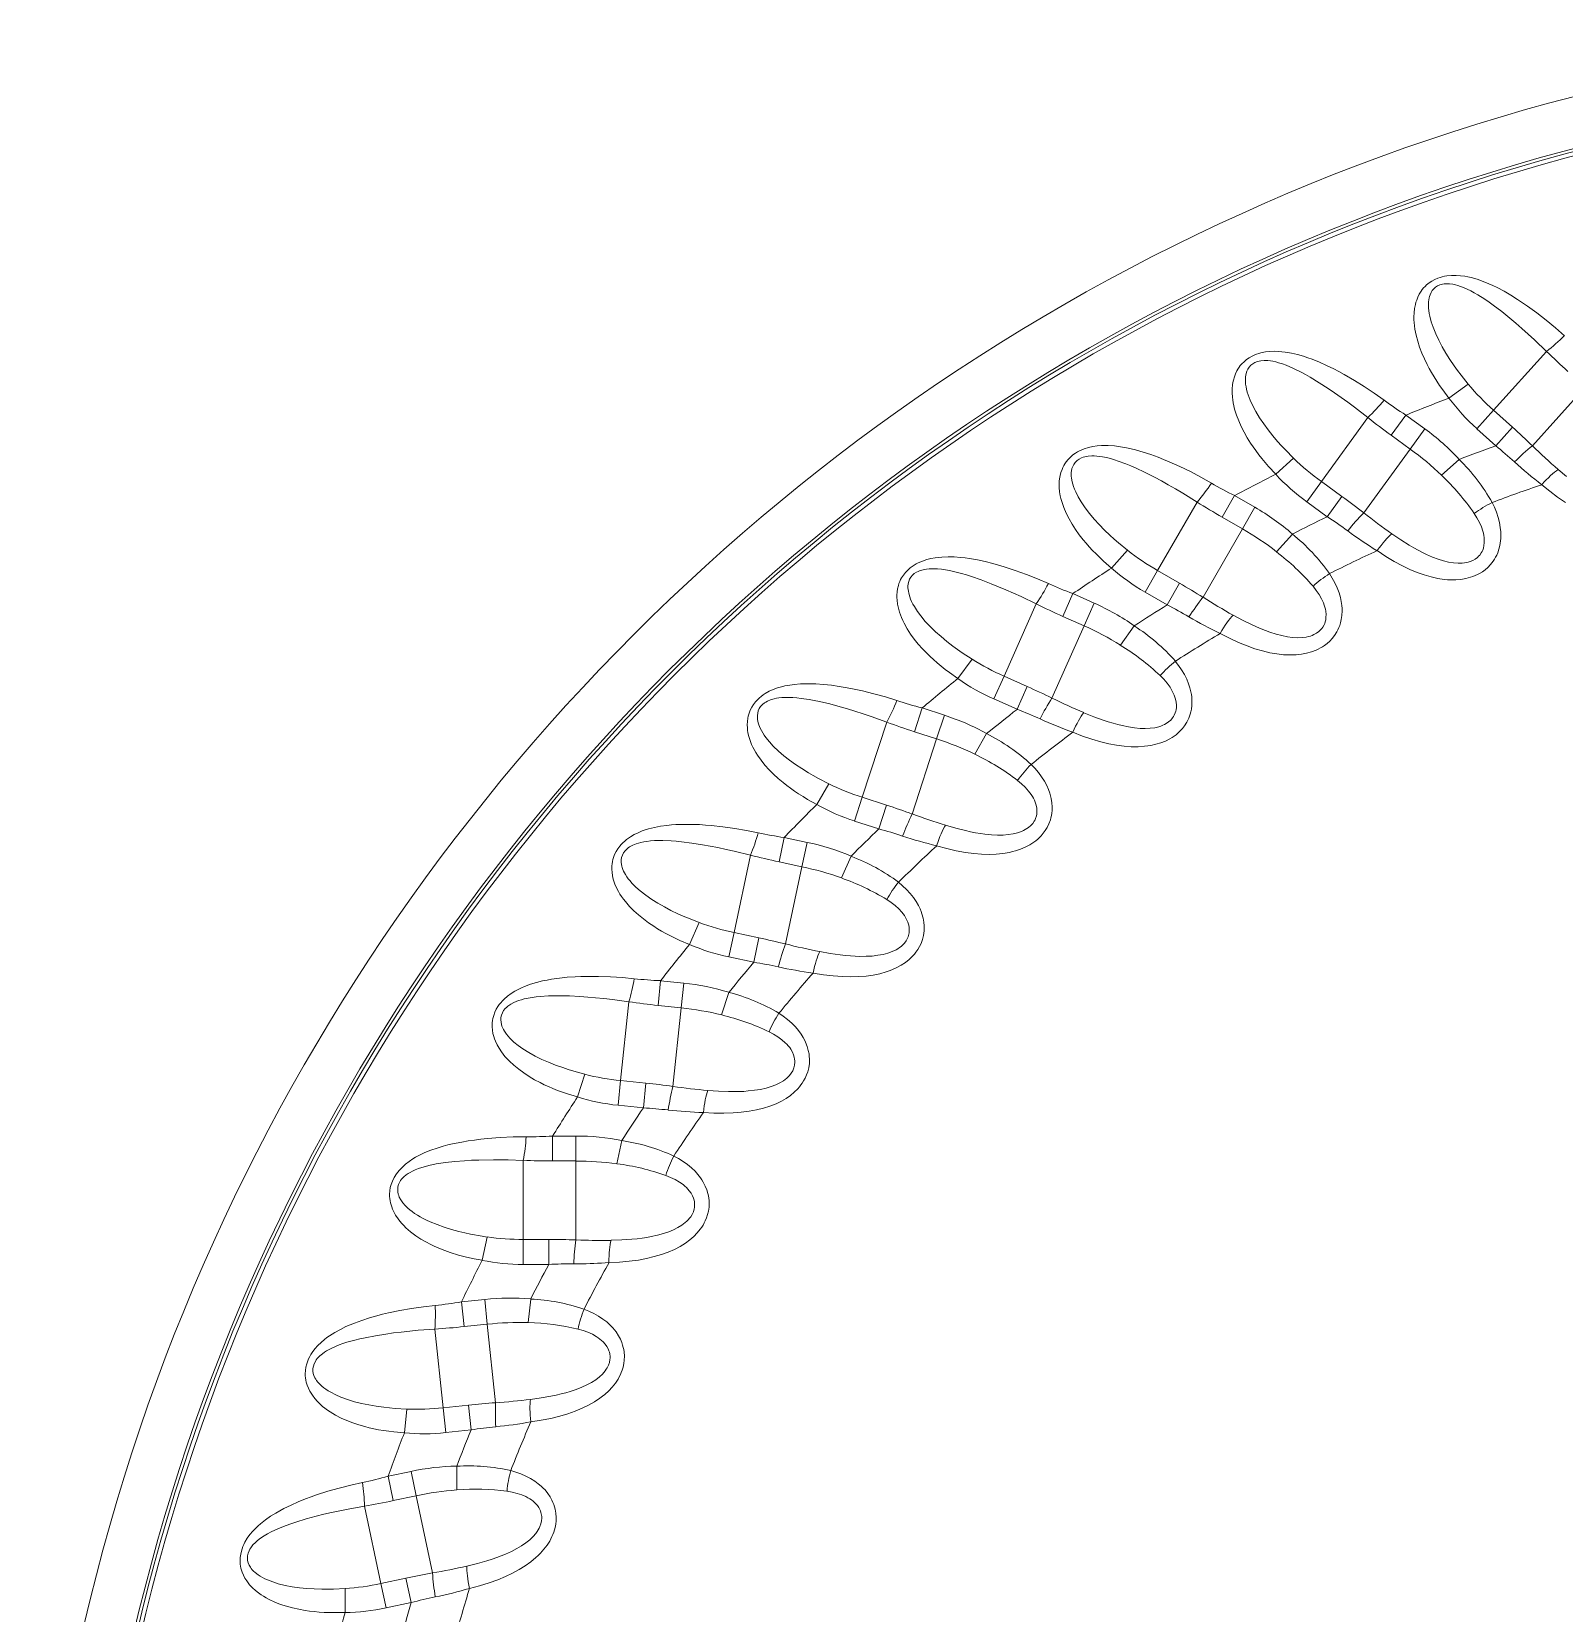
# Model space of a CAD drawing. Extents: x 407 to 920, y -71 to 445.
# Drawn here: x 772.63 to 797.82, y 187.31 to 213.3 of the extents above; entities that cross this region are included whole.
import ezdxf

# ---------------------------------------------------------------- set-up
doc = ezdxf.new("R2010")
doc.units = 0
doc.header["$LTSCALE"] = 7
doc.header["$MEASUREMENT"] = 0
doc.layers.add('8', color=250, linetype='CONTINUOUS', lineweight=15)

msp = doc.modelspace()

# ---------------------------------------------------------------- linework, layer by layer
at = {"layer": '8', "ltscale": 0.032486}
for p, q in [((797.524, 208.043), (796.654, 207.077)), ((786.683, 201.952), (786.281, 200.717))]:
    msp.add_line(p, q, dxfattribs=at)
at = {"layer": '8', "ltscale": 0.009813}
for p, q in [((795.922, 207.275), (796.24, 207.505)), ((793.076, 206.024), (793.368, 206.287)), ((780.034, 193.109), (780.116, 193.492)), ((777.781, 187.323), (777.781, 187.715))]:
    msp.add_line(p, q, dxfattribs=at)
at = {"layer": '8', "ltscale": 0.032425}
for p, q in [((798.161, 207.456), (797.293, 206.492)), ((795.283, 206.439), (794.521, 205.389)), ((792.528, 205.126), (791.88, 204.003)), ((789.925, 203.532), (789.398, 202.347)), ((787.503, 201.675), (787.103, 200.442)), ((785.289, 199.575), (785.019, 198.307)), ((783.306, 197.256), (783.17, 195.966)), ((781.576, 194.741), (781.576, 193.444)), ((780.119, 192.06), (780.254, 190.77)), ((778.95, 189.24), (779.219, 187.972))]:
    msp.add_line(p, q, dxfattribs=at)
at = {"layer": '8', "ltscale": 0.032487}
for p, q in [((794.589, 206.956), (793.825, 205.904)), ((791.783, 205.567), (791.133, 204.442)), ((789.138, 203.894), (788.61, 202.706)), ((784.444, 199.765), (784.174, 198.494)), ((782.446, 197.356), (782.31, 196.064)), ((780.71, 194.751), (780.71, 193.452)), ((779.257, 191.979), (779.392, 190.687)), ((778.101, 189.07), (778.371, 187.799))]:
    msp.add_line(p, q, dxfattribs=at)
at = {"layer": '8', "ltscale": 0.010249}
for p, q in [((795.213, 206.996), (794.973, 206.665)), ((796.691, 206.493), (796.965, 206.797)), ((793.584, 205.573), (793.825, 205.904)), ((793.922, 205.327), (794.163, 205.658)), ((789.741, 204.063), (789.574, 203.689)), ((788.443, 202.332), (788.61, 202.706)), ((788.825, 202.162), (788.992, 202.536)), ((787.265, 202.184), (787.138, 201.794)), ((787.63, 202.065), (787.503, 201.675)), ((786.155, 200.327), (786.281, 200.717)), ((786.553, 200.197), (786.679, 200.587)), ((784.998, 200.056), (784.913, 199.655)), ((785.374, 199.976), (785.289, 199.575)), ((784.088, 198.093), (784.174, 198.494)), ((784.498, 198.006), (784.583, 198.407)), ((782.966, 197.703), (782.924, 197.296)), ((783.349, 197.663), (783.306, 197.256)), ((782.267, 195.656), (782.31, 196.064)), ((782.683, 195.612), (782.726, 196.02)), ((781.192, 195.151), (781.192, 194.741)), ((781.576, 195.151), (781.576, 194.741)), ((780.71, 193.042), (780.71, 193.452)), ((781.129, 193.042), (781.129, 193.452)), ((779.694, 192.427), (779.737, 192.019)), ((780.076, 192.467), (780.119, 192.06)), ((779.435, 190.279), (779.392, 190.687)), ((779.851, 190.323), (779.809, 190.73)), ((778.489, 189.562), (778.574, 189.161)), ((778.865, 189.641), (778.95, 189.24)), ((778.456, 187.398), (778.371, 187.799)), ((778.865, 187.485), (778.78, 187.886))]:
    msp.add_line(p, q, dxfattribs=at)
at = {"layer": '8', "ltscale": 0.009608}
for p, q in [((795.213, 206.996), (795.524, 206.77)), ((787.265, 202.184), (787.63, 202.065)), ((787.138, 201.794), (787.503, 201.675)), ((782.924, 197.296), (783.306, 197.256)), ((781.192, 195.151), (781.576, 195.151)), ((781.192, 194.741), (781.576, 194.741)), ((779.694, 192.427), (780.076, 192.467)), ((778.574, 189.161), (778.95, 189.24))]:
    msp.add_line(p, q, dxfattribs=at)
at = {"layer": '8', "ltscale": 0.01025}
for p, q in [((796.38, 206.773), (796.654, 207.077)), ((795.524, 206.77), (795.283, 206.439)), ((792.4, 205.673), (792.195, 205.318)), ((792.733, 205.481), (792.528, 205.126)), ((790.929, 204.087), (791.133, 204.442)), ((791.291, 203.878), (791.496, 204.233)), ((790.092, 203.907), (789.925, 203.532))]:
    msp.add_line(p, q, dxfattribs=at)
at = {"layer": '8', "ltscale": 0.010461}
for p, q in [((796.965, 206.797), (796.654, 207.077)), ((796.691, 206.493), (796.38, 206.773)), ((794.163, 205.658), (793.825, 205.904)), ((791.496, 204.233), (791.133, 204.442)), ((791.291, 203.878), (790.929, 204.087)), ((788.992, 202.536), (788.61, 202.706)), ((786.553, 200.197), (786.155, 200.327)), ((784.583, 198.407), (784.174, 198.494)), ((784.498, 198.006), (784.088, 198.093)), ((782.726, 196.02), (782.31, 196.064)), ((781.129, 193.452), (780.71, 193.452)), ((781.129, 193.042), (780.71, 193.042)), ((779.809, 190.73), (779.392, 190.687)), ((779.851, 190.323), (779.435, 190.279)), ((778.78, 187.886), (778.371, 187.799))]:
    msp.add_line(p, q, dxfattribs=at)
at = {"layer": '8', "ltscale": 0.009607}
for p, q in [((794.973, 206.665), (795.283, 206.439)), ((792.4, 205.673), (792.733, 205.481)), ((792.195, 205.318), (792.528, 205.126)), ((789.741, 204.063), (790.092, 203.907)), ((789.574, 203.689), (789.925, 203.532)), ((784.998, 200.056), (785.374, 199.976)), ((784.913, 199.655), (785.289, 199.575)), ((782.966, 197.703), (783.349, 197.663)), ((779.737, 192.019), (780.119, 192.06)), ((778.489, 189.562), (778.865, 189.641))]:
    msp.add_line(p, q, dxfattribs=at)
at = {"layer": '8', "ltscale": 0.009748}
for p, q in [((796.091, 206.269), (795.802, 206.007)), ((793.349, 205.041), (793.089, 204.751)), ((790.75, 203.534), (790.522, 203.218)), ((788.324, 201.763), (788.13, 201.425)), ((786.096, 199.749), (785.938, 199.392)), ((784.09, 197.512), (783.97, 197.141)), ((782.329, 195.078), (782.249, 194.696)), ((780.833, 192.473), (780.793, 192.086)), ((779.616, 189.727), (779.617, 189.337))]:
    msp.add_line(p, q, dxfattribs=at)
at = {"layer": '8', "ltscale": 0.010462}
for p, q in [((793.922, 205.327), (793.584, 205.573)), ((788.825, 202.162), (788.443, 202.332)), ((786.679, 200.587), (786.281, 200.717)), ((782.683, 195.612), (782.267, 195.656)), ((778.865, 187.485), (778.456, 187.398))]:
    msp.add_line(p, q, dxfattribs=at)
at = {"layer": '8', "ltscale": 0.009814}
for p, q in [((790.377, 204.483), (790.639, 204.775)), ((787.853, 202.668), (788.084, 202.986)), ((785.532, 200.599), (785.729, 200.939)), ((783.441, 198.299), (783.601, 198.658)), ((781.602, 195.793), (781.723, 196.166)), ((778.756, 190.275), (778.797, 190.665))]:
    msp.add_line(p, q, dxfattribs=at)
at = {"layer": '8', "ltscale": 0.00206}
msp.add_line((781.576, 193.444), (781.659, 193.441), dxfattribs=at)
at = {"layer": '8', "ltscale": 0.002076}
msp.add_line((781.537, 193.051), (781.62, 193.051), dxfattribs=at)
at = {"layer": '8'}
for points in [[(797.818, 208.298), (797.671, 208.429), (797.52, 208.554), (797.367, 208.674), (797.21, 208.788), (797.131, 208.843), (797.05, 208.896), (796.94, 208.965), (796.828, 209.03), (796.713, 209.091), (796.645, 209.124), (796.576, 209.155), (796.482, 209.194), (796.385, 209.227), (796.286, 209.255), (796.234, 209.267), (796.182, 209.277), (796.111, 209.286), (796.038, 209.291), (795.965, 209.291), (795.889, 209.284), (795.85, 209.277), (795.811, 209.269), (795.775, 209.258), (795.739, 209.246), (795.689, 209.225), (795.641, 209.199), (795.596, 209.169), (795.555, 209.135), (795.529, 209.111), (795.505, 209.085), (795.484, 209.058), (795.463, 209.03), (795.435, 208.984), (795.411, 208.936), (795.392, 208.887), (795.38, 208.849), (795.37, 208.811), (795.357, 208.745), (795.349, 208.679), (795.346, 208.612), (795.347, 208.563), (795.35, 208.515), (795.355, 208.463), (795.362, 208.41), (795.382, 208.31), (795.408, 208.211), (795.439, 208.112), (795.476, 208.016), (795.518, 207.92), (795.563, 207.826), (795.598, 207.76), (795.635, 207.695), (795.677, 207.624), (795.721, 207.554), (795.769, 207.483), (795.819, 207.412), (795.922, 207.275)], [(797.524, 208.043), (797.326, 208.233), (797.223, 208.327), (797.12, 208.42), (797.023, 208.504), (796.925, 208.587), (796.789, 208.697), (796.65, 208.801), (796.58, 208.851), (796.51, 208.9), (796.395, 208.972), (796.337, 209.006), (796.279, 209.037), (796.22, 209.066), (796.16, 209.092), (796.114, 209.11), (796.068, 209.125), (796.028, 209.136), (795.988, 209.145), (795.929, 209.153), (795.871, 209.154), (795.843, 209.152), (795.815, 209.148), (795.774, 209.136), (795.736, 209.12), (795.701, 209.097), (795.671, 209.07), (795.646, 209.041), (795.627, 209.008), (795.611, 208.972), (795.602, 208.947), (795.596, 208.921), (795.59, 208.889), (795.586, 208.857), (795.584, 208.796), (795.586, 208.755), (795.59, 208.713), (795.597, 208.667), (795.606, 208.62), (795.63, 208.531), (795.66, 208.442), (795.704, 208.334), (795.754, 208.226), (795.811, 208.12), (795.872, 208.015), (795.939, 207.91), (796.009, 207.807), (796.064, 207.731), (796.121, 207.655), (796.24, 207.505)], [(794.855, 207.24), (794.694, 207.355), (794.531, 207.464), (794.367, 207.567), (794.199, 207.664), (794.114, 207.71), (794.028, 207.755), (793.912, 207.811), (793.794, 207.864), (793.673, 207.913), (793.602, 207.939), (793.53, 207.963), (793.432, 207.991), (793.333, 208.014), (793.231, 208.032), (793.178, 208.038), (793.125, 208.042), (793.053, 208.044), (792.981, 208.042), (792.908, 208.034), (792.833, 208.019), (792.795, 208.008), (792.757, 207.996), (792.722, 207.982), (792.688, 207.966), (792.64, 207.939), (792.595, 207.908), (792.554, 207.874), (792.516, 207.836), (792.493, 207.809), (792.472, 207.781), (792.453, 207.752), (792.436, 207.722), (792.413, 207.673), (792.395, 207.623), (792.38, 207.572), (792.372, 207.533), (792.366, 207.494), (792.36, 207.428), (792.36, 207.361), (792.364, 207.293), (792.369, 207.246), (792.377, 207.198), (792.388, 207.146), (792.4, 207.095), (792.43, 206.997), (792.467, 206.901), (792.508, 206.807), (792.555, 206.714), (792.606, 206.624), (792.662, 206.535), (792.703, 206.473), (792.747, 206.412), (792.796, 206.346), (792.847, 206.281), (792.902, 206.215), (792.959, 206.15), (793.076, 206.024)], [(794.589, 206.956), (794.372, 207.124), (794.26, 207.207), (794.148, 207.288), (794.042, 207.362), (793.936, 207.434), (793.789, 207.529), (793.641, 207.619), (793.566, 207.661), (793.491, 207.702), (793.369, 207.762), (793.308, 207.789), (793.247, 207.814), (793.185, 207.837), (793.123, 207.857), (793.075, 207.869), (793.027, 207.88), (792.987, 207.887), (792.946, 207.891), (792.887, 207.893), (792.829, 207.888), (792.801, 207.883), (792.774, 207.875), (792.734, 207.86), (792.698, 207.839), (792.666, 207.814), (792.638, 207.784), (792.617, 207.752), (792.601, 207.717), (792.589, 207.68), (792.583, 207.654), (792.579, 207.627), (792.577, 207.595), (792.576, 207.562), (792.581, 207.502), (792.587, 207.461), (792.596, 207.42), (792.607, 207.374), (792.622, 207.329), (792.654, 207.243), (792.693, 207.157), (792.748, 207.054), (792.81, 206.953), (792.877, 206.853), (792.949, 206.755), (793.026, 206.658), (793.107, 206.563), (793.17, 206.493), (793.234, 206.423), (793.368, 206.287)], [(792.019, 205.878), (791.847, 205.975), (791.673, 206.067), (791.499, 206.152), (791.322, 206.231), (791.233, 206.268), (791.142, 206.303), (791.021, 206.348), (790.898, 206.388), (790.773, 206.424), (790.699, 206.442), (790.625, 206.458), (790.525, 206.476), (790.424, 206.489), (790.321, 206.496), (790.268, 206.497), (790.214, 206.495), (790.143, 206.49), (790.071, 206.48), (789.999, 206.464), (789.926, 206.441), (789.889, 206.427), (789.853, 206.41), (789.82, 206.393), (789.787, 206.373), (789.742, 206.342), (789.701, 206.306), (789.663, 206.268), (789.63, 206.226), (789.61, 206.197), (789.592, 206.167), (789.577, 206.136), (789.563, 206.105), (789.545, 206.054), (789.531, 206.002), (789.522, 205.95), (789.518, 205.91), (789.516, 205.871), (789.518, 205.804), (789.524, 205.737), (789.535, 205.671), (789.546, 205.624), (789.559, 205.577), (789.575, 205.527), (789.593, 205.477), (789.632, 205.383), (789.678, 205.291), (789.73, 205.202), (789.786, 205.115), (789.847, 205.03), (789.911, 204.948), (789.959, 204.89), (790.008, 204.834), (790.064, 204.774), (790.122, 204.715), (790.184, 204.655), (790.247, 204.596), (790.377, 204.483)], [(791.783, 205.567), (791.551, 205.712), (791.43, 205.783), (791.31, 205.852), (791.197, 205.914), (791.084, 205.975), (790.928, 206.054), (790.771, 206.128), (790.692, 206.162), (790.614, 206.195), (790.486, 206.242), (790.423, 206.263), (790.359, 206.281), (790.295, 206.297), (790.231, 206.31), (790.183, 206.318), (790.134, 206.323), (790.093, 206.326), (790.052, 206.326), (789.993, 206.322), (789.936, 206.311), (789.909, 206.303), (789.882, 206.293), (789.844, 206.273), (789.81, 206.249), (789.781, 206.22), (789.757, 206.187), (789.74, 206.153), (789.727, 206.117), (789.719, 206.079), (789.716, 206.052), (789.715, 206.025), (789.716, 205.993), (789.719, 205.96), (789.729, 205.901), (789.74, 205.861), (789.753, 205.821), (789.769, 205.777), (789.788, 205.733), (789.829, 205.651), (789.877, 205.57), (789.942, 205.473), (790.014, 205.379), (790.092, 205.286), (790.174, 205.196), (790.26, 205.108), (790.351, 205.022), (790.42, 204.959), (790.492, 204.896), (790.639, 204.775)], [(797.852, 205.988), (797.716, 206.103)], [(797.835, 205.56), (797.708, 205.646), (797.578, 205.744), (797.446, 205.852)], [(796.63, 205.56), (796.668, 205.482), (796.702, 205.399), (796.73, 205.314), (796.752, 205.23), (796.766, 205.152), (796.774, 205.08), (796.776, 205.015), (796.774, 204.97), (796.771, 204.929), (796.76, 204.855), (796.743, 204.791), (796.724, 204.734), (796.707, 204.695), (796.689, 204.66), (796.67, 204.627), (796.65, 204.596), (796.607, 204.541), (796.56, 204.492), (796.516, 204.455), (796.472, 204.423), (796.425, 204.394), (796.39, 204.376), (796.354, 204.359), (796.316, 204.344), (796.277, 204.331), (796.199, 204.311), (796.118, 204.297), (796.034, 204.29), (795.947, 204.29), (795.896, 204.292), (795.845, 204.297), (795.738, 204.313), (795.629, 204.337), (795.516, 204.37), (795.4, 204.411), (795.28, 204.46), (795.158, 204.519), (795.022, 204.591), (794.883, 204.675), (794.74, 204.769)], [(796.338, 205.379), (796.382, 205.308), (796.423, 205.233), (796.456, 205.159), (796.479, 205.09), (796.488, 205.054), (796.495, 205.02), (796.5, 204.983), (796.503, 204.95), (796.503, 204.897), (796.497, 204.851), (796.488, 204.811), (796.476, 204.777), (796.465, 204.753), (796.453, 204.732), (796.427, 204.695), (796.41, 204.676), (796.392, 204.659), (796.354, 204.63), (796.313, 204.607), (796.269, 204.589), (796.239, 204.58), (796.209, 204.572), (796.176, 204.567), (796.141, 204.563), (796.071, 204.562), (795.996, 204.567), (795.916, 204.581), (795.833, 204.601), (795.745, 204.628), (795.652, 204.663), (795.554, 204.706), (795.487, 204.739), (795.417, 204.775), (795.344, 204.816), (795.268, 204.86), (795.129, 204.947), (794.983, 205.046)], [(789.34, 204.227), (789.159, 204.306), (788.977, 204.378), (788.794, 204.445), (788.61, 204.505), (788.517, 204.533), (788.424, 204.559), (788.299, 204.59), (788.172, 204.617), (788.044, 204.64), (787.969, 204.65), (787.893, 204.658), (787.792, 204.666), (787.69, 204.668), (787.587, 204.664), (787.534, 204.659), (787.481, 204.652), (787.41, 204.639), (787.34, 204.622), (787.27, 204.599), (787.2, 204.568), (787.165, 204.55), (787.131, 204.53), (787.099, 204.509), (787.069, 204.486), (787.028, 204.45), (786.99, 204.411), (786.957, 204.368), (786.928, 204.324), (786.911, 204.293), (786.897, 204.261), (786.884, 204.229), (786.874, 204.196), (786.861, 204.143), (786.853, 204.09), (786.85, 204.037), (786.85, 203.998), (786.852, 203.958), (786.86, 203.892), (786.874, 203.826), (786.892, 203.761), (786.907, 203.716), (786.925, 203.671), (786.946, 203.622), (786.969, 203.575), (787.019, 203.485), (787.074, 203.399), (787.135, 203.315), (787.2, 203.235), (787.268, 203.157), (787.341, 203.082), (787.395, 203.029), (787.45, 202.979), (787.512, 202.925), (787.575, 202.872), (787.643, 202.818), (787.712, 202.767), (787.853, 202.668)], [(789.138, 203.894), (788.892, 204.013), (788.765, 204.071), (788.638, 204.127), (788.519, 204.177), (788.401, 204.225), (788.237, 204.288), (788.073, 204.345), (787.991, 204.371), (787.909, 204.395), (787.778, 204.429), (787.713, 204.443), (787.647, 204.454), (787.582, 204.464), (787.517, 204.47), (787.468, 204.473), (787.419, 204.473), (787.378, 204.471), (787.337, 204.467), (787.279, 204.456), (787.223, 204.44), (787.197, 204.429), (787.172, 204.416), (787.136, 204.393), (787.105, 204.365), (787.079, 204.333), (787.059, 204.298), (787.045, 204.262), (787.036, 204.225), (787.032, 204.186), (787.032, 204.16), (787.033, 204.133), (787.038, 204.101), (787.044, 204.068), (787.061, 204.01), (787.075, 203.971), (787.092, 203.933), (787.113, 203.891), (787.137, 203.85), (787.186, 203.772), (787.243, 203.697), (787.317, 203.607), (787.399, 203.521), (787.485, 203.437), (787.577, 203.356), (787.672, 203.278), (787.771, 203.201), (787.847, 203.146), (787.924, 203.091), (788.084, 202.986)], [(793.959, 204.393), (794.005, 204.319), (794.048, 204.24), (794.085, 204.158), (794.115, 204.078), (794.137, 204.001), (794.152, 203.931), (794.161, 203.866), (794.165, 203.821), (794.165, 203.78), (794.162, 203.705), (794.153, 203.64), (794.139, 203.581), (794.126, 203.541), (794.112, 203.504), (794.097, 203.469), (794.08, 203.436), (794.043, 203.377), (794.001, 203.323), (793.962, 203.282), (793.921, 203.245), (793.877, 203.212), (793.844, 203.19), (793.81, 203.17), (793.774, 203.151), (793.737, 203.134), (793.661, 203.105), (793.582, 203.083), (793.499, 203.068), (793.413, 203.058), (793.362, 203.055), (793.31, 203.055), (793.203, 203.059), (793.092, 203.072), (792.976, 203.092), (792.856, 203.121), (792.732, 203.158), (792.604, 203.203), (792.462, 203.261), (792.315, 203.33), (792.163, 203.409)], [(793.688, 204.183), (793.739, 204.116), (793.787, 204.046), (793.828, 203.975), (793.858, 203.91), (793.871, 203.875), (793.882, 203.842), (793.891, 203.806), (793.897, 203.773), (793.902, 203.72), (793.901, 203.674), (793.896, 203.633), (793.888, 203.598), (793.88, 203.573), (793.87, 203.551), (793.848, 203.511), (793.833, 203.49), (793.817, 203.472), (793.782, 203.439), (793.744, 203.411), (793.702, 203.389), (793.673, 203.377), (793.644, 203.366), (793.611, 203.357), (793.577, 203.35), (793.508, 203.341), (793.432, 203.339), (793.351, 203.344), (793.267, 203.355), (793.176, 203.374), (793.08, 203.399), (792.979, 203.431), (792.908, 203.457), (792.835, 203.486), (792.758, 203.518), (792.678, 203.554), (792.531, 203.626), (792.375, 203.709)], [(791.425, 202.953), (791.479, 202.884), (791.529, 202.81), (791.575, 202.733), (791.613, 202.656), (791.643, 202.582), (791.665, 202.513), (791.681, 202.45), (791.689, 202.406), (791.694, 202.365), (791.699, 202.29), (791.696, 202.224), (791.689, 202.164), (791.681, 202.123), (791.67, 202.085), (791.659, 202.049), (791.645, 202.014), (791.614, 201.951), (791.578, 201.893), (791.544, 201.848), (791.507, 201.807), (791.467, 201.77), (791.437, 201.745), (791.405, 201.721), (791.371, 201.698), (791.336, 201.678), (791.263, 201.641), (791.187, 201.611), (791.106, 201.587), (791.022, 201.568), (790.971, 201.56), (790.92, 201.554), (790.813, 201.547), (790.7, 201.548), (790.583, 201.557), (790.461, 201.573), (790.334, 201.597), (790.202, 201.628), (790.054, 201.671), (789.901, 201.723), (789.741, 201.786)], [(791.177, 202.715), (791.235, 202.655), (791.291, 202.59), (791.338, 202.524), (791.375, 202.462), (791.392, 202.428), (791.406, 202.397), (791.419, 202.362), (791.428, 202.33), (791.439, 202.277), (791.443, 202.231), (791.442, 202.191), (791.437, 202.154), (791.432, 202.13), (791.425, 202.106), (791.406, 202.064), (791.394, 202.042), (791.38, 202.022), (791.349, 201.986), (791.313, 201.954), (791.274, 201.928), (791.247, 201.913), (791.219, 201.899), (791.187, 201.887), (791.154, 201.876), (791.086, 201.86), (791.011, 201.85), (790.93, 201.846), (790.845, 201.849), (790.753, 201.857), (790.655, 201.873), (790.55, 201.894), (790.478, 201.912), (790.402, 201.933), (790.322, 201.957), (790.239, 201.985), (790.085, 202.041), (789.921, 202.107)], [(786.848, 202.305), (786.66, 202.365), (786.472, 202.418), (786.283, 202.465), (786.094, 202.505), (785.999, 202.523), (785.903, 202.539), (785.775, 202.557), (785.646, 202.571), (785.516, 202.58), (785.441, 202.583), (785.365, 202.583), (785.263, 202.58), (785.161, 202.571), (785.059, 202.556), (785.007, 202.546), (784.955, 202.534), (784.886, 202.513), (784.818, 202.489), (784.751, 202.458), (784.685, 202.421), (784.652, 202.399), (784.62, 202.375), (784.591, 202.351), (784.563, 202.325), (784.526, 202.285), (784.493, 202.242), (784.464, 202.197), (784.44, 202.149), (784.426, 202.117), (784.415, 202.083), (784.406, 202.05), (784.399, 202.016), (784.392, 201.963), (784.39, 201.909), (784.392, 201.856), (784.396, 201.817), (784.402, 201.778), (784.418, 201.713), (784.438, 201.649), (784.463, 201.586), (784.483, 201.542), (784.505, 201.5), (784.531, 201.454), (784.559, 201.409), (784.617, 201.325), (784.682, 201.245), (784.75, 201.168), (784.824, 201.094), (784.9, 201.024), (784.98, 200.957), (785.039, 200.911), (785.099, 200.866), (785.166, 200.819), (785.235, 200.773), (785.308, 200.727), (785.382, 200.683), (785.532, 200.599)], [(786.683, 201.952), (786.425, 202.045), (786.293, 202.09), (786.161, 202.132), (786.038, 202.17), (785.915, 202.205), (785.746, 202.25), (785.577, 202.29), (785.492, 202.307), (785.408, 202.323), (785.274, 202.342), (785.208, 202.349), (785.141, 202.354), (785.076, 202.357), (785.01, 202.356), (784.961, 202.354), (784.912, 202.349), (784.872, 202.343), (784.832, 202.334), (784.775, 202.318), (784.721, 202.295), (784.696, 202.282), (784.673, 202.266), (784.64, 202.239), (784.611, 202.209), (784.589, 202.174), (784.572, 202.137), (784.562, 202.1), (784.557, 202.062), (784.557, 202.023), (784.56, 201.997), (784.564, 201.97), (784.572, 201.939), (784.582, 201.907), (784.605, 201.851), (784.623, 201.814), (784.644, 201.778), (784.669, 201.738), (784.697, 201.7), (784.754, 201.628), (784.818, 201.558), (784.902, 201.477), (784.992, 201.4), (785.087, 201.326), (785.186, 201.255), (785.289, 201.187), (785.395, 201.121), (785.476, 201.074), (785.559, 201.027), (785.729, 200.939)], [(789.056, 201.256), (789.116, 201.193), (789.174, 201.125), (789.227, 201.053), (789.273, 200.98), (789.311, 200.91), (789.34, 200.844), (789.363, 200.783), (789.375, 200.74), (789.385, 200.699), (789.397, 200.626), (789.401, 200.559), (789.4, 200.499), (789.396, 200.457), (789.39, 200.418), (789.382, 200.381), (789.373, 200.345), (789.348, 200.279), (789.319, 200.218), (789.289, 200.17), (789.256, 200.125), (789.221, 200.084), (789.193, 200.055), (789.164, 200.029), (789.133, 200.003), (789.1, 199.978), (789.032, 199.935), (788.959, 199.897), (788.881, 199.864), (788.799, 199.837), (788.75, 199.824), (788.699, 199.812), (788.593, 199.794), (788.482, 199.783), (788.364, 199.779), (788.241, 199.783), (788.112, 199.793), (787.977, 199.811), (787.826, 199.838), (787.668, 199.874), (787.503, 199.919)], [(788.834, 200.994), (788.898, 200.94), (788.96, 200.881), (789.014, 200.82), (789.057, 200.762), (789.077, 200.731), (789.094, 200.701), (789.111, 200.667), (789.124, 200.636), (789.14, 200.586), (789.149, 200.54), (789.152, 200.5), (789.151, 200.463), (789.148, 200.438), (789.143, 200.414), (789.13, 200.37), (789.12, 200.347), (789.108, 200.325), (789.081, 200.286), (789.049, 200.251), (789.013, 200.221), (788.987, 200.203), (788.96, 200.186), (788.93, 200.171), (788.899, 200.157), (788.832, 200.134), (788.759, 200.116), (788.679, 200.104), (788.594, 200.097), (788.502, 200.096), (788.402, 200.101), (788.296, 200.111), (788.222, 200.122), (788.144, 200.135), (788.062, 200.15), (787.977, 200.169), (787.818, 200.209), (787.648, 200.258)], [(784.571, 200.134), (784.378, 200.173), (784.185, 200.206), (783.992, 200.233), (783.8, 200.253), (783.704, 200.261), (783.607, 200.267), (783.478, 200.272), (783.348, 200.272), (783.218, 200.267), (783.143, 200.262), (783.067, 200.255), (782.966, 200.241), (782.866, 200.221), (782.766, 200.196), (782.715, 200.18), (782.665, 200.163), (782.598, 200.135), (782.533, 200.103), (782.47, 200.066), (782.408, 200.022), (782.377, 199.997), (782.348, 199.97), (782.321, 199.943), (782.296, 199.915), (782.264, 199.871), (782.235, 199.824), (782.211, 199.776), (782.192, 199.726), (782.183, 199.693), (782.175, 199.659), (782.169, 199.624), (782.166, 199.59), (782.165, 199.536), (782.168, 199.483), (782.176, 199.43), (782.184, 199.391), (782.194, 199.353), (782.216, 199.29), (782.243, 199.228), (782.274, 199.169), (782.299, 199.127), (782.325, 199.087), (782.356, 199.044), (782.388, 199.002), (782.455, 198.925), (782.527, 198.852), (782.604, 198.783), (782.684, 198.718), (782.768, 198.656), (782.854, 198.597), (782.918, 198.557), (782.982, 198.519), (783.054, 198.479), (783.127, 198.441), (783.204, 198.403), (783.283, 198.366), (783.441, 198.299)], [(784.444, 199.765), (784.178, 199.831), (784.042, 199.861), (783.906, 199.89), (783.779, 199.914), (783.653, 199.936), (783.48, 199.963), (783.308, 199.985), (783.223, 199.994), (783.138, 200), (783.002, 200.006), (782.935, 200.006), (782.869, 200.004), (782.803, 199.999), (782.738, 199.992), (782.69, 199.984), (782.642, 199.974), (782.602, 199.964), (782.563, 199.951), (782.508, 199.929), (782.457, 199.901), (782.434, 199.885), (782.412, 199.867), (782.382, 199.837), (782.357, 199.803), (782.338, 199.767), (782.325, 199.728), (782.319, 199.69), (782.318, 199.652), (782.323, 199.613), (782.328, 199.587), (782.335, 199.562), (782.346, 199.531), (782.359, 199.501), (782.388, 199.447), (782.41, 199.412), (782.434, 199.378), (782.464, 199.342), (782.495, 199.306), (782.56, 199.241), (782.63, 199.178), (782.722, 199.107), (782.82, 199.039), (782.922, 198.975), (783.028, 198.915), (783.137, 198.858), (783.25, 198.804), (783.336, 198.765), (783.423, 198.728), (783.601, 198.658)], [(786.876, 199.321), (786.943, 199.264), (787.008, 199.202), (787.068, 199.136), (787.122, 199.069), (787.167, 199.003), (787.203, 198.941), (787.231, 198.882), (787.248, 198.84), (787.262, 198.801), (787.281, 198.729), (787.293, 198.664), (787.298, 198.604), (787.299, 198.562), (787.297, 198.522), (787.293, 198.484), (787.287, 198.448), (787.27, 198.38), (787.246, 198.316), (787.222, 198.265), (787.194, 198.217), (787.163, 198.172), (787.139, 198.141), (787.113, 198.111), (787.084, 198.082), (787.054, 198.054), (786.991, 198.004), (786.922, 197.959), (786.848, 197.918), (786.769, 197.882), (786.722, 197.864), (786.673, 197.847), (786.569, 197.818), (786.459, 197.796), (786.343, 197.78), (786.22, 197.77), (786.091, 197.767), (785.955, 197.77), (785.802, 197.782), (785.641, 197.801), (785.472, 197.829)], [(786.683, 199.037), (786.753, 198.99), (786.82, 198.937), (786.88, 198.883), (786.929, 198.83), (786.953, 198.8), (786.973, 198.773), (786.993, 198.741), (787.009, 198.711), (787.03, 198.663), (787.044, 198.618), (787.051, 198.579), (787.054, 198.542), (787.054, 198.517), (787.052, 198.492), (787.043, 198.447), (787.035, 198.423), (787.026, 198.4), (787.003, 198.358), (786.974, 198.321), (786.942, 198.286), (786.918, 198.266), (786.893, 198.247), (786.865, 198.228), (786.835, 198.211), (786.772, 198.181), (786.701, 198.156), (786.622, 198.135), (786.538, 198.12), (786.446, 198.109), (786.347, 198.104), (786.241, 198.103), (786.166, 198.105), (786.087, 198.11), (786.004, 198.117), (785.917, 198.127), (785.755, 198.15), (785.581, 198.181)], [(782.534, 197.736), (782.338, 197.754), (782.142, 197.767), (781.948, 197.774), (781.754, 197.774), (781.658, 197.772), (781.561, 197.768), (781.432, 197.759), (781.303, 197.745), (781.174, 197.727), (781.1, 197.714), (781.025, 197.699), (780.927, 197.674), (780.829, 197.645), (780.732, 197.609), (780.683, 197.588), (780.635, 197.565), (780.572, 197.531), (780.51, 197.493), (780.451, 197.449), (780.394, 197.399), (780.366, 197.371), (780.34, 197.341), (780.316, 197.311), (780.294, 197.28), (780.266, 197.233), (780.243, 197.184), (780.224, 197.133), (780.211, 197.082), (780.204, 197.047), (780.2, 197.013), (780.198, 196.978), (780.198, 196.944), (780.203, 196.89), (780.212, 196.837), (780.225, 196.785), (780.237, 196.748), (780.251, 196.711), (780.28, 196.65), (780.313, 196.592), (780.35, 196.536), (780.379, 196.497), (780.409, 196.46), (780.444, 196.421), (780.481, 196.382), (780.556, 196.313), (780.635, 196.248), (780.719, 196.187), (780.805, 196.13), (780.895, 196.077), (780.987, 196.028), (781.054, 195.995), (781.122, 195.964), (781.198, 195.932), (781.275, 195.901), (781.355, 195.871), (781.437, 195.843), (781.602, 195.793)], [(782.446, 197.356), (782.174, 197.393), (782.036, 197.409), (781.898, 197.423), (781.769, 197.435), (781.642, 197.444), (781.467, 197.452), (781.293, 197.456), (781.207, 197.455), (781.122, 197.453), (780.987, 197.444), (780.92, 197.437), (780.854, 197.429), (780.789, 197.417), (780.726, 197.403), (780.678, 197.391), (780.631, 197.376), (780.593, 197.361), (780.555, 197.345), (780.503, 197.317), (780.456, 197.284), (780.434, 197.265), (780.414, 197.245), (780.387, 197.212), (780.366, 197.176), (780.351, 197.138), (780.343, 197.098), (780.34, 197.059), (780.344, 197.021), (780.352, 196.983), (780.36, 196.958), (780.37, 196.933), (780.384, 196.904), (780.4, 196.875), (780.434, 196.825), (780.46, 196.793), (780.488, 196.761), (780.52, 196.728), (780.555, 196.696), (780.627, 196.637), (780.703, 196.583), (780.802, 196.521), (780.906, 196.464), (781.015, 196.411), (781.126, 196.362), (781.241, 196.317), (781.359, 196.275), (781.448, 196.245), (781.539, 196.218), (781.723, 196.166)], [(784.911, 197.168), (784.983, 197.119), (785.054, 197.064), (785.121, 197.005), (785.182, 196.943), (785.233, 196.883), (785.276, 196.824), (785.31, 196.769), (785.331, 196.729), (785.349, 196.692), (785.376, 196.622), (785.394, 196.559), (785.406, 196.499), (785.41, 196.458), (785.413, 196.418), (785.413, 196.38), (785.411, 196.343), (785.401, 196.273), (785.384, 196.208), (785.365, 196.154), (785.343, 196.104), (785.317, 196.056), (785.295, 196.022), (785.273, 195.99), (785.247, 195.958), (785.22, 195.927), (785.163, 195.871), (785.099, 195.818), (785.03, 195.77), (784.955, 195.726), (784.91, 195.703), (784.863, 195.681), (784.763, 195.642), (784.656, 195.608), (784.542, 195.58), (784.421, 195.557), (784.292, 195.541), (784.157, 195.53), (784.003, 195.525), (783.841, 195.528), (783.67, 195.538)], [(784.749, 196.865), (784.823, 196.826), (784.895, 196.781), (784.961, 196.733), (785.015, 196.685), (785.042, 196.659), (785.064, 196.633), (785.088, 196.604), (785.107, 196.576), (785.133, 196.53), (785.151, 196.487), (785.163, 196.448), (785.169, 196.412), (785.172, 196.387), (785.172, 196.363), (785.168, 196.317), (785.163, 196.292), (785.156, 196.269), (785.137, 196.224), (785.113, 196.184), (785.085, 196.146), (785.063, 196.123), (785.04, 196.102), (785.014, 196.08), (784.987, 196.06), (784.926, 196.024), (784.858, 195.991), (784.783, 195.963), (784.7, 195.938), (784.61, 195.918), (784.512, 195.902), (784.406, 195.891), (784.332, 195.885), (784.253, 195.882), (784.17, 195.88), (784.082, 195.881), (783.919, 195.886), (783.742, 195.899)], [(780.759, 195.138), (780.545, 195.136), (780.332, 195.126), (780.121, 195.11), (780.013, 195.099), (779.906, 195.085), (779.804, 195.071), (779.702, 195.053), (779.547, 195.022), (779.471, 195.004), (779.394, 194.984), (779.293, 194.954), (779.193, 194.919), (779.094, 194.879), (779.039, 194.854), (778.985, 194.827), (778.941, 194.802), (778.897, 194.776), (778.835, 194.734), (778.775, 194.688), (778.718, 194.636)], [(780.71, 194.751), (780.462, 194.759), (780.218, 194.761), (779.979, 194.757), (779.86, 194.752), (779.743, 194.746), (779.587, 194.733), (779.433, 194.716), (779.356, 194.705), (779.281, 194.692), (779.16, 194.667), (779.101, 194.652), (779.043, 194.635), (778.986, 194.615), (778.931, 194.593), (778.891, 194.575), (778.852, 194.554), (778.819, 194.534), (778.787, 194.512)], [(783.182, 194.822), (783.259, 194.781), (783.335, 194.734), (783.408, 194.682), (783.474, 194.627), (783.532, 194.572), (783.58, 194.518), (783.62, 194.466), (783.645, 194.429), (783.667, 194.394), (783.701, 194.328), (783.726, 194.266), (783.743, 194.209), (783.753, 194.168), (783.759, 194.128), (783.763, 194.091), (783.765, 194.054), (783.762, 193.983), (783.753, 193.916), (783.74, 193.861), (783.722, 193.808), (783.701, 193.758), (783.684, 193.723), (783.664, 193.688), (783.643, 193.654), (783.619, 193.62), (783.568, 193.558), (783.51, 193.499), (783.446, 193.444), (783.377, 193.393), (783.334, 193.365), (783.289, 193.338), (783.194, 193.289), (783.091, 193.244), (782.981, 193.204), (782.863, 193.169), (782.737, 193.139), (782.603, 193.114), (782.451, 193.093), (782.289, 193.079), (782.118, 193.071)], [(778.718, 194.636), (778.671, 194.586), (778.628, 194.531), (778.59, 194.472), (778.559, 194.41), (778.54, 194.357), (778.525, 194.303), (778.516, 194.249), (778.513, 194.195), (778.514, 194.159), (778.516, 194.123), (778.521, 194.088), (778.528, 194.054), (778.537, 194.02), (778.548, 193.986), (778.562, 193.95), (778.577, 193.915), (778.612, 193.851), (778.652, 193.79), (778.681, 193.753), (778.712, 193.716), (778.745, 193.68), (778.781, 193.645), (778.819, 193.61), (778.859, 193.577), (778.942, 193.514), (779.029, 193.457), (779.121, 193.405), (779.182, 193.373), (779.244, 193.343), (779.31, 193.314), (779.377, 193.286), (779.511, 193.238), (779.647, 193.196), (779.775, 193.162), (779.904, 193.133), (780.034, 193.109)], [(778.787, 194.512), (778.747, 194.479), (778.711, 194.441), (778.695, 194.42), (778.681, 194.398), (778.67, 194.376), (778.661, 194.354), (778.65, 194.315), (778.646, 194.276), (778.648, 194.236), (778.655, 194.198), (778.663, 194.173), (778.672, 194.148), (778.697, 194.101), (778.731, 194.052), (778.77, 194.007), (778.815, 193.964), (778.848, 193.936), (778.883, 193.909), (778.925, 193.879), (778.969, 193.851), (779.015, 193.823), (779.063, 193.798), (779.121, 193.769), (779.18, 193.741), (779.293, 193.695), (779.41, 193.654), (779.53, 193.617), (779.653, 193.584), (779.747, 193.561), (779.842, 193.541), (780.035, 193.505), (780.116, 193.492)], [(783.052, 194.504), (783.13, 194.472), (783.207, 194.435), (783.277, 194.394), (783.336, 194.353), (783.365, 194.329), (783.39, 194.306), (783.416, 194.279), (783.438, 194.253), (783.469, 194.21), (783.492, 194.17), (783.507, 194.132), (783.518, 194.097), (783.523, 194.072), (783.526, 194.048), (783.526, 194.002), (783.524, 193.977), (783.519, 193.953), (783.506, 193.907), (783.486, 193.864), (783.461, 193.824), (783.442, 193.799), (783.422, 193.775), (783.398, 193.751), (783.373, 193.728), (783.316, 193.685), (783.252, 193.646), (783.18, 193.61), (783.101, 193.577), (783.013, 193.548), (782.918, 193.521), (782.813, 193.499), (782.74, 193.485), (782.662, 193.474), (782.579, 193.463), (782.492, 193.455), (782.329, 193.443), (782.152, 193.438)], [(779.264, 192.369), (779.068, 192.346), (778.874, 192.318), (778.683, 192.284), (778.493, 192.244), (778.399, 192.222), (778.306, 192.198), (778.181, 192.162), (778.058, 192.122), (777.936, 192.078), (777.866, 192.049), (777.796, 192.019), (777.705, 191.974), (777.615, 191.925), (777.528, 191.87), (777.484, 191.84), (777.442, 191.807), (777.387, 191.761), (777.335, 191.71), (777.286, 191.656), (777.241, 191.594), (777.219, 191.561), (777.2, 191.526), (777.183, 191.492), (777.168, 191.457), (777.151, 191.406), (777.138, 191.353), (777.13, 191.299), (777.127, 191.246), (777.128, 191.211), (777.132, 191.176), (777.137, 191.142), (777.144, 191.108), (777.16, 191.057), (777.179, 191.007), (777.203, 190.959), (777.223, 190.925), (777.244, 190.892), (777.285, 190.838), (777.329, 190.788), (777.377, 190.741), (777.413, 190.709), (777.451, 190.679), (777.493, 190.648), (777.537, 190.618), (777.625, 190.566), (777.716, 190.518), (777.81, 190.476), (777.907, 190.439), (778.006, 190.406), (778.106, 190.377), (778.178, 190.359), (778.252, 190.342), (778.332, 190.326), (778.414, 190.312), (778.499, 190.3), (778.585, 190.29), (778.756, 190.275)], [(781.707, 192.308), (781.788, 192.275), (781.869, 192.236), (781.947, 192.192), (782.019, 192.144), (782.081, 192.096), (782.135, 192.047), (782.18, 192), (782.209, 191.966), (782.235, 191.933), (782.275, 191.871), (782.306, 191.812), (782.33, 191.757), (782.343, 191.717), (782.354, 191.678), (782.362, 191.641), (782.367, 191.605), (782.372, 191.535), (782.37, 191.467), (782.363, 191.411), (782.351, 191.356), (782.335, 191.304), (782.321, 191.267), (782.306, 191.231), (782.288, 191.194), (782.268, 191.158), (782.223, 191.091), (782.172, 191.027), (782.114, 190.965), (782.05, 190.907), (782.011, 190.875), (781.969, 190.844), (781.88, 190.784), (781.782, 190.729), (781.676, 190.678), (781.562, 190.63), (781.44, 190.587), (781.31, 190.549), (781.161, 190.512), (781.002, 190.481), (780.832, 190.455)], [(779.257, 191.979), (778.984, 191.959), (778.844, 191.946), (778.706, 191.931), (778.579, 191.915), (778.452, 191.898), (778.279, 191.87), (778.109, 191.837), (778.025, 191.819), (777.942, 191.799), (777.811, 191.762), (777.747, 191.741), (777.685, 191.719), (777.624, 191.695), (777.564, 191.668), (777.52, 191.645), (777.478, 191.621), (777.443, 191.599), (777.41, 191.575), (777.365, 191.537), (777.325, 191.494), (777.308, 191.472), (777.293, 191.448), (777.273, 191.41), (777.26, 191.37), (777.253, 191.33), (777.253, 191.289), (777.259, 191.251), (777.27, 191.214), (777.286, 191.179), (777.299, 191.156), (777.314, 191.134), (777.334, 191.108), (777.355, 191.083), (777.399, 191.041), (777.431, 191.015), (777.465, 190.99), (777.504, 190.964), (777.545, 190.94), (777.627, 190.898), (777.713, 190.86), (777.823, 190.821), (777.936, 190.786), (778.053, 190.757), (778.173, 190.733), (778.295, 190.712), (778.418, 190.696), (778.512, 190.685), (778.606, 190.677), (778.797, 190.665)], [(781.611, 191.978), (781.692, 191.955), (781.772, 191.926), (781.846, 191.893), (781.909, 191.857), (781.941, 191.837), (781.968, 191.816), (781.997, 191.792), (782.022, 191.769), (782.057, 191.729), (782.083, 191.692), (782.103, 191.656), (782.117, 191.622), (782.125, 191.598), (782.13, 191.574), (782.136, 191.529), (782.136, 191.503), (782.134, 191.479), (782.125, 191.432), (782.11, 191.387), (782.089, 191.344), (782.073, 191.318), (782.055, 191.292), (782.034, 191.265), (782.011, 191.24), (781.96, 191.192), (781.9, 191.146), (781.832, 191.102), (781.757, 191.061), (781.673, 191.023), (781.581, 190.987), (781.479, 190.953), (781.407, 190.932), (781.331, 190.913), (781.25, 190.894), (781.164, 190.876), (781.003, 190.848), (780.827, 190.823)], [(778.068, 189.458), (777.875, 189.416), (777.685, 189.367), (777.498, 189.314), (777.314, 189.254), (777.223, 189.222), (777.132, 189.188), (777.012, 189.14), (776.894, 189.087), (776.777, 189.03), (776.71, 188.995), (776.644, 188.957), (776.558, 188.903), (776.474, 188.845), (776.393, 188.781), (776.353, 188.746), (776.314, 188.71), (776.264, 188.658), (776.218, 188.602), (776.175, 188.543), (776.136, 188.477), (776.118, 188.441), (776.102, 188.405), (776.089, 188.369), (776.078, 188.333), (776.066, 188.28), (776.059, 188.226), (776.057, 188.172), (776.06, 188.119), (776.064, 188.084), (776.071, 188.05), (776.08, 188.016), (776.091, 187.984), (776.112, 187.934), (776.136, 187.886), (776.165, 187.841), (776.188, 187.809), (776.213, 187.779), (776.259, 187.73), (776.308, 187.684), (776.361, 187.643), (776.4, 187.615), (776.441, 187.589), (776.486, 187.562), (776.533, 187.537), (776.626, 187.494), (776.721, 187.456), (776.819, 187.424), (776.919, 187.397), (777.021, 187.375), (777.124, 187.357), (777.198, 187.346), (777.272, 187.337), (777.354, 187.33), (777.437, 187.325), (777.523, 187.321), (777.609, 187.32), (777.781, 187.323)], [(780.504, 189.653), (780.587, 189.629), (780.672, 189.599), (780.754, 189.563), (780.83, 189.523), (780.898, 189.481), (780.956, 189.439), (781.006, 189.397), (781.039, 189.366), (781.067, 189.336), (781.114, 189.278), (781.151, 189.223), (781.18, 189.17), (781.198, 189.132), (781.212, 189.095), (781.224, 189.059), (781.233, 189.023), (781.246, 188.954), (781.25, 188.886), (781.249, 188.829), (781.243, 188.774), (781.233, 188.721), (781.223, 188.682), (781.211, 188.645), (781.197, 188.606), (781.181, 188.569), (781.144, 188.497), (781.1, 188.428), (781.049, 188.361), (780.991, 188.296), (780.955, 188.26), (780.917, 188.224), (780.834, 188.156), (780.743, 188.091), (780.643, 188.029), (780.535, 187.97), (780.418, 187.914), (780.293, 187.862), (780.148, 187.81), (779.993, 187.763), (779.827, 187.719)], [(780.443, 189.315), (780.525, 189.301), (780.608, 189.28), (780.685, 189.255), (780.752, 189.226), (780.785, 189.209), (780.815, 189.192), (780.846, 189.171), (780.872, 189.151), (780.912, 189.115), (780.942, 189.08), (780.965, 189.047), (780.983, 189.014), (780.993, 188.991), (781.001, 188.968), (781.011, 188.923), (781.014, 188.898), (781.014, 188.873), (781.01, 188.826), (781, 188.78), (780.984, 188.735), (780.971, 188.707), (780.956, 188.679), (780.938, 188.651), (780.918, 188.623), (780.872, 188.57), (780.817, 188.518), (780.754, 188.467), (780.683, 188.419), (780.604, 188.372), (780.516, 188.326), (780.418, 188.282), (780.349, 188.254), (780.275, 188.227), (780.196, 188.199), (780.113, 188.173), (779.956, 188.128), (779.784, 188.085)], [(778.101, 189.07), (777.831, 189.022), (777.694, 188.994), (777.559, 188.965), (777.433, 188.936), (777.309, 188.905), (777.14, 188.859), (776.974, 188.809), (776.892, 188.782), (776.812, 188.753), (776.686, 188.703), (776.625, 188.676), (776.565, 188.647), (776.506, 188.617), (776.45, 188.584), (776.409, 188.557), (776.369, 188.528), (776.337, 188.502), (776.307, 188.475), (776.266, 188.432), (776.231, 188.386), (776.216, 188.362), (776.203, 188.337), (776.188, 188.297), (776.179, 188.256), (776.176, 188.215), (776.18, 188.175), (776.19, 188.138), (776.205, 188.102), (776.225, 188.069), (776.24, 188.047), (776.257, 188.026), (776.279, 188.003), (776.304, 187.98), (776.352, 187.943), (776.386, 187.921), (776.422, 187.899), (776.464, 187.878), (776.507, 187.858), (776.593, 187.825), (776.683, 187.796), (776.796, 187.768), (776.912, 187.746), (777.032, 187.729), (777.153, 187.717), (777.276, 187.71), (777.401, 187.706), (777.495, 187.706), (777.59, 187.707), (777.781, 187.715)]]:
    msp.add_lwpolyline(points, dxfattribs=at)
for radius in [33.8, 32.975, 32.925, 32.857]:
    msp.add_circle((806.431, 179.497), radius, dxfattribs=at)
for centre, radius, start, end in [((795.636, 210.508), 3.105, 307.441, 314.6382), ((805.66, 216.362), 11.636, 225.6351, 228.0078), ((799.354, 210.108), 4.059, 219.8928, 228.3096), ((792.454, 209.21), 3.105, 313.441, 320.6382), ((798.345, 211.981), 5.886, 233.6403, 237.8616), ((806.431, 179.497), 29.699, 110.721, 112.1905), ((798.567, 209.229), 3.288, 216.4557, 228.3123), ((801.811, 216.079), 11.636, 231.6351, 234.0078), ((793.357, 203.748), 3.719, 42.6719, 54.3496), ((787.974, 196.811), 13.438, 46.0912, 47.9999), ((792.518, 202.586), 4.742, 46.1693, 54.3246), ((806.431, 179.497), 28.699, 109.8385, 111.1174), ((792.169, 200.929), 7.17, 47.6341, 50.9004), ((799.804, 203.457), 3.94, 129.5932, 135.3455), ((805.093, 214.538), 11.206, 225.8879, 228.831), ((796.193, 209.201), 4.058, 225.8928, 234.3097), ((793.863, 204.006), 3.174, 29.3212, 45.4463), ((801.739, 211.422), 7.032, 227.6321, 232.37), ((789.424, 207.586), 3.105, 319.441, 326.6382), ((794.994, 210.957), 5.886, 239.6403, 243.8616), ((806.431, 179.497), 29.699, 116.721, 118.1905), ((795.502, 208.244), 3.288, 222.4557, 234.3125), ((793.032, 203.09), 4.022, 34.7087, 46.4902), ((806.431, 179.497), 27.845, 108.8242, 110.6076), ((798.012, 215.396), 11.636, 237.6351, 240.0078), ((786.265, 194.787), 13.438, 52.0912, 53.9999), ((790.893, 202.249), 3.719, 48.6721, 60.3496), ((806.431, 179.497), 28.699, 115.8385, 117.1174), ((790.007, 199.321), 7.17, 53.6341, 56.9004), ((797.336, 202.633), 3.94, 135.5932, 141.3455), ((801.438, 214.206), 11.206, 231.8878, 234.831), ((797.482, 203.851), 1.909, 116.4884, 126.8102), ((790.18, 201.005), 4.743, 52.1694, 60.3245), ((798.428, 210.756), 7.032, 233.6321, 238.37), ((791.37, 202.558), 3.174, 35.3212, 51.4463), ((793.144, 207.968), 4.058, 231.8927, 240.3097), ((790.639, 201.56), 4.022, 40.7087, 52.4902), ((806.431, 179.497), 27.845, 114.8242, 116.6076), ((806.431, 179.497), 29.699, 122.7211, 124.1905), ((792.557, 206.944), 3.288, 228.4557, 240.3125), ((794.985, 202.782), 1.909, 122.4884, 132.8102), ((786.581, 205.655), 3.105, 325.441, 332.6382), ((791.768, 209.59), 5.886, 245.6403, 249.8616), ((784.777, 192.596), 13.438, 58.0912, 59.9999), ((794.306, 214.321), 11.637, 243.6352, 246.0076), ((788.6, 200.5), 3.719, 54.672, 66.3495), ((806.431, 179.497), 28.699, 121.8384, 123.1174), ((788.025, 197.495), 7.17, 59.634, 62.9004), ((794.967, 201.555), 3.94, 141.5932, 147.3455), ((797.837, 213.494), 11.206, 237.8878, 240.831), ((788.021, 199.189), 4.743, 58.1694, 66.3245), ((789.042, 200.857), 3.174, 41.3212, 57.4463), ((795.204, 209.749), 7.032, 239.6321, 244.37), ((806.431, 179.497), 27.845, 120.8241, 122.6076), ((790.241, 206.423), 4.058, 237.8927, 246.3097), ((788.419, 199.787), 4.023, 46.7194, 58.4976), ((792.614, 201.458), 1.909, 128.4884, 138.8102), ((806.431, 179.497), 29.699, 128.721, 130.1905), ((789.764, 205.343), 3.288, 234.4555, 246.3125), ((783.526, 190.26), 13.438, 64.0912, 65.9999), ((783.956, 203.437), 3.105, 331.441, 338.6382), ((788.702, 207.892), 5.886, 251.6403, 255.8616), ((792.724, 200.236), 3.94, 147.5932, 153.3455), ((794.33, 212.41), 11.206, 243.8878, 246.831), ((790.732, 212.861), 11.636, 249.6351, 252.0078), ((786.503, 198.521), 3.719, 60.6717, 72.3498), ((806.431, 179.497), 28.699, 127.8385, 129.1174), ((786.244, 195.473), 7.17, 65.634, 68.9004), ((792.104, 208.409), 7.032, 245.6321, 250.37), ((786.064, 197.157), 4.742, 64.1691, 72.3248), ((786.904, 198.923), 3.174, 47.3212, 63.4463), ((806.431, 179.497), 27.845, 126.8242, 128.6076), ((786.397, 197.794), 4.022, 52.7087, 64.4901), ((790.394, 199.894), 1.909, 134.4884, 144.8102), ((787.515, 204.583), 4.058, 243.8928, 252.3097), ((806.431, 179.497), 29.699, 134.7211, 136.1905), ((787.154, 203.46), 3.288, 240.4556, 252.3125), ((782.527, 187.807), 13.438, 70.0912, 71.9999), ((790.631, 198.69), 3.94, 153.5932, 159.3455), ((790.956, 210.965), 11.206, 249.8878, 252.831), ((781.576, 200.956), 3.105, 337.441, 344.6382), ((785.831, 205.883), 5.886, 257.6403, 261.8616), ((806.431, 179.497), 28.699, 133.8384, 135.1174), ((784.685, 193.275), 7.17, 71.634, 74.9004), ((784.623, 196.334), 3.719, 66.6718, 78.3498), ((806.431, 179.497), 27.845, 132.8241, 134.6076), ((789.16, 206.753), 7.032, 251.6321, 256.37), ((787.331, 211.039), 11.637, 255.6352, 258.0076), ((784.981, 196.775), 3.174, 53.3212, 69.4463), ((784.329, 194.931), 4.742, 70.1692, 78.3247), ((784.594, 195.6), 4.022, 58.7087, 70.4901), ((788.35, 198.106), 1.909, 140.4884, 150.8102), ((784.996, 202.469), 4.058, 249.8928, 258.3097), ((806.431, 179.497), 29.699, 140.721, 142.1905), ((784.755, 201.314), 3.288, 246.4556, 258.3125), ((781.789, 185.263), 13.438, 76.0912, 77.9999), ((788.712, 196.933), 3.94, 159.5932, 165.3455), ((787.751, 209.175), 11.206, 255.8878, 258.831), ((806.431, 179.497), 28.699, 139.8385, 141.1174), ((783.364, 190.927), 7.17, 77.634, 80.9004), ((786.405, 204.799), 7.032, 257.6321, 262.37), ((806.431, 179.497), 27.845, 138.8242, 140.6076), ((779.469, 198.241), 3.105, 343.441, 350.6382), ((783.186, 203.586), 5.886, 263.6403, 267.8616), ((782.982, 193.962), 3.719, 72.672, 84.3495), ((783.292, 194.439), 3.174, 59.3212, 75.4463), ((784.139, 208.87), 11.637, 261.6352, 264.0076), ((782.837, 192.536), 4.743, 76.1694, 84.3244), ((783.031, 193.229), 4.022, 64.7087, 76.4901), ((786.503, 196.114), 1.909, 146.4884, 156.8102), ((782.712, 200.102), 4.059, 255.8928, 264.3097), ((781.321, 182.656), 13.438, 82.0912, 83.9999), ((786.986, 194.985), 3.94, 165.5932, 171.3455), ((784.752, 207.06), 11.206, 261.8879, 264.831), ((806.431, 179.497), 29.699, 146.7211, 148.1905), ((782.593, 198.928), 3.288, 252.4557, 264.3125), ((806.431, 179.497), 28.699, 145.8384, 147.1174), ((782.295, 188.453), 7.17, 83.634, 86.9004), ((783.87, 202.567), 7.032, 263.6321, 268.37), ((806.431, 179.497), 27.845, 144.8241, 146.6076), ((777.658, 195.32), 3.105, 349.441, 356.6382), ((780.795, 201.024), 5.886, 269.6403, 273.8616), ((781.599, 191.432), 3.719, 78.6719, 90.3497), ((781.857, 191.938), 3.174, 65.3212, 81.4463), ((781.19, 206.379), 11.637, 267.6352, 270.0076), ((781.603, 189.998), 4.742, 82.1693, 90.3246), ((781.724, 190.707), 4.023, 70.7194, 82.4976), ((784.876, 193.94), 1.909, 152.4884, 162.8102), ((780.688, 197.51), 4.058, 261.8926, 270.3101), ((781.129, 180.014), 13.438, 88.0912, 89.9999), ((785.474, 192.868), 3.94, 171.5932, 177.3455), ((781.989, 204.588), 11.152, 268.3017, 270.8358), ((806.431, 179.497), 29.699, 152.721, 154.1905), ((780.692, 196.33), 3.288, 258.455, 270.3133), ((806.431, 179.497), 28.699, 151.8385, 153.1174), ((781.491, 185.881), 7.17, 89.634, 92.9004), ((781.584, 200.056), 7.005, 270.2993, 274.376), ((806.431, 179.497), 27.845, 150.8242, 152.6076), ((776.161, 192.226), 3.105, 355.441, 2.6382), ((778.686, 198.226), 5.886, 275.6403, 279.8616), ((780.487, 188.771), 3.719, 84.6719, 96.3497), ((780.691, 189.301), 3.174, 71.3212, 87.4463), ((780.641, 187.346), 4.742, 88.1693, 96.3246), ((780.687, 188.063), 4.023, 76.7194, 88.4976), ((783.484, 191.607), 1.909, 158.4884, 168.8102), ((778.519, 203.592), 11.636, 273.6351, 276.0078), ((781.213, 177.366), 13.438, 94.0912, 95.9999), ((784.191, 190.604), 3.94, 177.5932, 183.3455), ((779.495, 201.95), 11.206, 273.8879, 276.831), ((778.946, 194.72), 4.058, 267.8926, 276.3101), ((806.431, 179.497), 29.699, 158.721, 160.1905), ((779.074, 193.547), 3.288, 264.4552, 276.3131), ((806.431, 179.497), 28.699, 157.8384, 159.1174), ((780.961, 183.239), 7.17, 95.634, 98.9004), ((779.567, 197.372), 7.032, 275.6321, 280.37), ((806.431, 179.497), 27.845, 156.8241, 158.6076), ((779.66, 186.008), 3.719, 90.6719, 102.3496), ((779.807, 186.557), 3.174, 77.3212, 93.4463), ((774.997, 188.992), 3.105, 1.441, 8.6382), ((776.88, 195.224), 5.886, 281.6403, 285.8616), ((782.344, 189.143), 1.909, 164.4884, 174.8102), ((779.962, 184.607), 4.742, 94.1693, 102.3246), ((779.932, 185.326), 4.022, 82.7087, 94.4901), ((776.153, 200.542), 11.636, 279.6351, 282.0078), ((781.574, 174.742), 13.438, 100.0912, 101.9999), ((777.295, 199.012), 11.206, 279.8879, 282.831), ((783.151, 188.219), 3.94, 183.5932, 189.3455), ((777.506, 191.764), 4.058, 273.8927, 282.3101), ((777.845, 194.466), 7.032, 281.6321, 286.37), ((806.431, 179.497), 27.845, 162.8242, 164.6076), ((777.755, 190.611), 3.288, 270.4553, 282.313), ((806.431, 179.497), 28.699, 163.8385, 165.1174), ((780.709, 180.557), 7.17, 101.634, 104.9004), ((806.431, 179.497), 29.699, 164.721, 166.1905)]:
    msp.add_arc(centre, radius, start, end, dxfattribs=at)
for centre, major_axis in [((797.48, 205.751), (-0.326, -0.379)), ((794.785, 204.672), (-0.285, -0.411)), ((792.217, 203.317), (-0.24, -0.439)), ((789.805, 201.701), (-0.193, -0.461)), ((787.575, 199.841), (-0.144, -0.479)), ((785.552, 197.759), (-0.093, -0.491)), ((783.758, 195.476), (-0.041, -0.498)), ((782.211, 193.019), (0.011, -0.5)), ((780.931, 190.413), (0.063, -0.496)), ((779.929, 187.688), (0.115, -0.487))]:
    msp.add_ellipse(centre, major_axis=major_axis, ratio=0.185152, start_param=3.71502, end_param=4.603915, dxfattribs=at)

doc.saveas('drawing.dxf')
